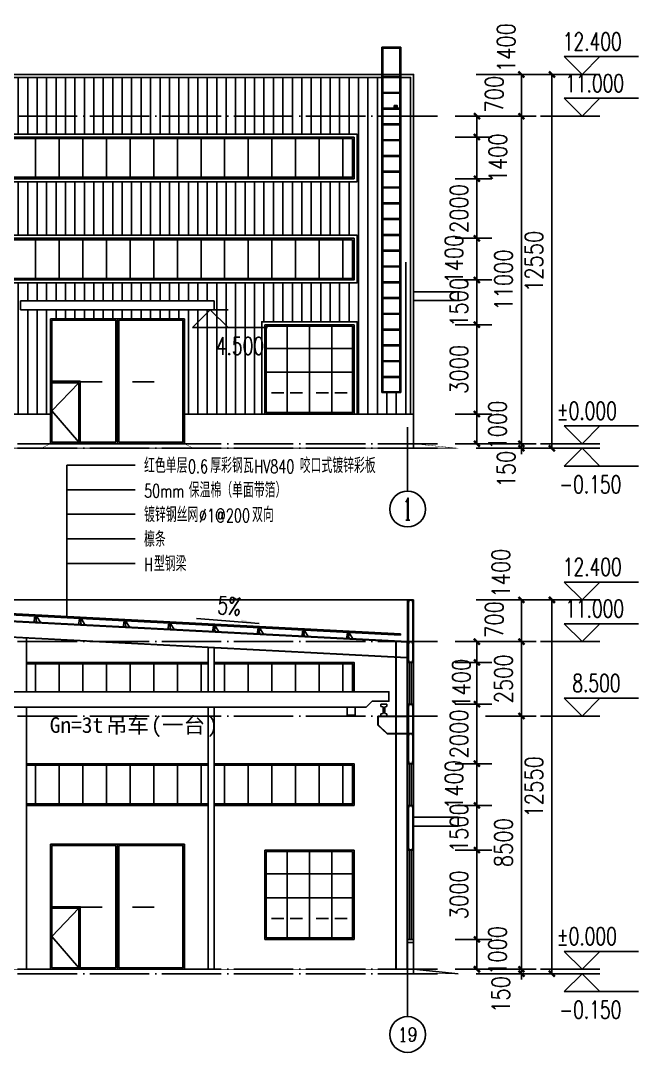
# Model space of a CAD drawing. Extents: x -21908402 to 2288787, y 79687 to 5079726.
# Drawn here: x 2211714 to 2232466, y 140070 to 174713 of the extents above; entities that cross this region are included whole.
import ezdxf
from ezdxf.enums import TextEntityAlignment as Align

# ---------------------------------------------------------------- set-up
doc = ezdxf.new("R2010")
doc.units = 0
doc.header["$LTSCALE"] = 1000
doc.linetypes.add('DOTE', pattern=[2.42, 2, -0.2, 0.02, -0.2])
doc.layers.get('0').update_dxf_attribs({"linetype": 'CONTINUOUS'})
doc.layers.get('DEFPOINTS').update_dxf_attribs({"linetype": 'CONTINUOUS'})
for name, color, linetype in [('AXIS', 3, 'CONTINUOUS'), ('AXIS_TEXT', 7, 'CONTINUOUS'), ('COLUMN', 9, 'CONTINUOUS'), ('DIM_ELEV', 3, 'CONTINUOUS'), ('DIM_LEAD', 3, 'CONTINUOUS'), ('DIM_SYMB', 3, 'CONTINUOUS'), ('DOTE', 1, 'DOTE'), ('E_LINE', 7, 'CONTINUOUS'), ('PUB_DIM', 3, 'CONTINUOUS'), ('PUB_TEXT', 7, 'CONTINUOUS'), ('WALL', 6, 'CONTINUOUS'), ('WINDOW', 94, 'CONTINUOUS'), ('填充', 8, 'CONTINUOUS')]:
    doc.layers.add(name, color=color, linetype=linetype)
doc.styles.add('_TCH_AXIS', font='COMPLEX', dxfattribs={"bigfont": 'GBCBIG'})
doc.styles.add('_TCH_DIM', font='SIMPLEX', dxfattribs={"bigfont": 'GBCBIG'})
doc.styles.add('_TCH_DYN', font='')
doc.styles.add('COMPLEX', font='COMPLEX')
doc.styles.add('DIM_FONT', font='simplex.shx', dxfattribs={"width": 0.8})
doc.styles.get('_TCH_DYN').set_extended_font_data('SimSun')
doc.dimstyles.new('DIMN200', dxfattribs={"dimscale": 2, "dimtxt": 300, "dimasz": 100, "dimexe": 250, "dimexo": 300, "dimgap": 150, "dimtad": 1, "dimdec": 0, "dimzin": 0, "dimtxsty": 'DIM_FONT', "dimblk": 'ARCHTICK', "dimcen": 0.09, "dimclrt": 7, "dimazin": 3, "dimtfac": 1, "dimtdec": 0, "dimtix": 1, "dimtmove": 0, "dimatfit": 3, "dimtolj": 1, "dimtzin": 0})

# ---------------------------------------------------------------- blocks, each defined once
blk = doc.blocks.new('HHGG')
at = {"layer": 'DIM_SYMB'}
for points in [[(2153849, 173678), (2153649, 173678), (2153649, 173704)], [(2154063, 173678), (2154263, 173678), (2154263, 173704)], [(2155349, 173678), (2155149, 173678), (2155149, 173704)], [(2155563, 173678), (2155763, 173678), (2155763, 173704)]]:
    blk.add_hatch(color=256, dxfattribs=at).paths.add_polyline_path(points)
for points in [[(2153434, 173678), (2153849, 173678)], [(2154478, 173678), (2154063, 173678)], [(2154934, 173678), (2155349, 173678)], [(2155978, 173678), (2155563, 173678)]]:
    blk.add_lwpolyline(points, dxfattribs=at)
at = {"layer": 'WINDOW'}
for p, q in [((2153206, 175969), (2156206, 175969)), ((2153206, 172969), (2153206, 175969)), ((2153956, 175969), (2153956, 172969)), ((2154706, 175969), (2154706, 172969)), ((2155456, 175969), (2155456, 172969)), ((2156206, 175969), (2156206, 172969)), ((2153206, 175169), (2156206, 175169)), ((2153206, 174369), (2156206, 174369)), ((2156206, 172969), (2153206, 172969))]:
    blk.add_line(p, q, dxfattribs=at)
blk.add_lwpolyline([(2153256, 175919), (2156156, 175919), (2156156, 173019), (2153256, 173019)], close=True, dxfattribs=at)
blk = doc.blocks.new('M4542')
at = {"layer": 'DIM_SYMB'}
for points in [[(2318366, 166331), (2318566, 166331), (2318566, 166357)], [(2320839, 166331), (2320639, 166331), (2320639, 166357)]]:
    blk.add_hatch(color=256, dxfattribs=at).paths.add_polyline_path(points)
blk.add_lwpolyline([(2318303, 166297), (2317403, 165349), (2318303, 164297)])
for points in [[(2319094, 166331), (2318366, 166331)], [(2320111, 166331), (2320839, 166331)]]:
    blk.add_lwpolyline(points, dxfattribs=at)
at = {"layer": 'WINDOW'}
for p, q in [((2321853, 168447), (2317353, 168447)), ((2317353, 168447), (2317353, 164247)), ((2319553, 168397), (2319553, 164297)), ((2319603, 168447), (2319603, 164247)), ((2319653, 168397), (2319653, 164297)), ((2321853, 164247), (2321853, 168447)), ((2317353, 164247), (2321853, 164247))]:
    blk.add_line(p, q, dxfattribs=at)
for points in [[(2319553, 168397), (2317403, 168397), (2317403, 164297), (2319553, 164297)], [(2319653, 164297), (2321803, 164297), (2321803, 168397), (2319653, 168397)]]:
    blk.add_lwpolyline(points, dxfattribs=at)
for points in [[(2317353, 164247), (2318353, 164247), (2318353, 166347), (2317353, 166347)], [(2317403, 164297), (2318303, 164297), (2318303, 166297), (2317403, 166297)]]:
    blk.add_lwpolyline(points, close=True, dxfattribs=at)
blk = doc.blocks.new('GT22')
for p, q in [((939605, 398207), (938975, 398207)), ((938975, 398207), (938975, 386607)), ((939575, 398177), (939005, 398177)), ((939005, 398177), (939005, 386607)), ((939575, 386607), (939575, 398177)), ((939605, 386607), (939605, 398207)), ((939005, 397217), (939575, 397217)), ((939005, 397187), (939575, 397187)), ((939005, 396687), (939575, 396687)), ((939005, 396657), (939575, 396657)), ((939005, 396157), (939575, 396157)), ((939005, 396127), (939575, 396127)), ((939005, 395627), (939575, 395627)), ((939005, 395597), (939575, 395597)), ((939005, 395097), (939575, 395097)), ((939005, 395067), (939575, 395067)), ((939005, 394567), (939575, 394567)), ((939005, 394537), (939575, 394537)), ((939005, 394037), (939575, 394037)), ((939005, 394007), (939575, 394007)), ((939005, 393507), (939575, 393507)), ((939005, 393477), (939575, 393477)), ((939005, 392977), (939575, 392977)), ((939005, 392947), (939575, 392947)), ((939005, 392447), (939575, 392447)), ((939005, 392417), (939575, 392417)), ((939005, 391917), (939575, 391917)), ((939005, 391887), (939575, 391887)), ((939005, 391387), (939575, 391387)), ((939005, 391357), (939575, 391357)), ((939005, 390857), (939575, 390857)), ((939005, 390827), (939575, 390827)), ((939005, 390327), (939575, 390327)), ((939005, 390297), (939575, 390297)), ((939005, 389797), (939575, 389797)), ((939005, 389767), (939575, 389767)), ((939005, 389267), (939575, 389267)), ((939005, 389237), (939575, 389237)), ((939005, 388737), (939575, 388737)), ((939005, 388707), (939575, 388707)), ((939005, 388207), (939575, 388207)), ((939005, 388177), (939575, 388177)), ((939005, 387677), (939575, 387677)), ((939005, 387647), (939575, 387647)), ((939005, 387147), (939575, 387147)), ((939005, 387117), (939575, 387117)), ((939005, 386637), (939575, 386637)), ((938975, 386607), (939605, 386607))]:
    blk.add_line(p, q)
blk = doc.blocks.new('JKL')
at = {"layer": 'DIM_LEAD'}
for p, q in [((1698022, -2193689), (1698032, -2193689)), ((1698022, -2193759), (1698022, -2193689)), ((1698162, -2193759), (1698022, -2193759)), ((1698032, -2193749), (1698032, -2193689)), ((1698152, -2193749), (1698032, -2193749)), ((1698152, -2193689), (1698162, -2193689)), ((1698152, -2193689), (1698152, -2193749)), ((1698162, -2193689), (1698162, -2193759))]:
    blk.add_line(p, q, dxfattribs=at)
blk = doc.blocks.new('14567')
at = {"color": 2}
for p, q in [((1686726, -2189448), (1686796, -2189448)), ((1686726, -2189588), (1686726, -2189448)), ((1686886, -2189588), (1686726, -2189588)), ((1686776, -2189588), (1686776, -2189448)), ((1686803, -2189588), (1686776, -2189552)), ((1686886, -2189568), (1686796, -2189448)), ((1686886, -2189568), (1686886, -2189588))]:
    blk.add_line(p, q, dxfattribs=at)
blk = doc.blocks.new('GHJK')
at = {"color": 3}
for p, q in [((899937, 99419), (900937, 99419)), ((899937, 99409), (900937, 99409)), ((899937, 98829), (900621, 98829)), ((899937, 98819), (900621, 98819))]:
    blk.add_line(p, q, dxfattribs=at)
for points in [[(900927, 99419), (900927, 99124), (900615, 98827)], [(900937, 99419), (900937, 99119), (900621, 98819)]]:
    blk.add_lwpolyline(points, dxfattribs=at)
blk = doc.blocks.new('_ARCHTICK')
at = {"color": 0, "linetype": 'BYBLOCK', "const_width": 0.4}
blk.add_lwpolyline([(-0.5, -0.5), (0.5, 0.5)], dxfattribs=at)
blk = doc.blocks.new('*D123')
at = {"layer": 'DEFPOINTS', "color": 0}
for p in [(2225714, 143862), (2227042, 143862), (2225714, 142862)]:
    blk.add_point(p, dxfattribs=at)
at = {"layer": 'PUB_DIM', "color": 0}
for p, q in [((2226314, 143862), (2227542, 143862)), ((2227042, 142862), (2227042, 143862)), ((2226314, 142862), (2227542, 142862))]:
    blk.add_line(p, q, dxfattribs=at)
at = {"layer": 'PUB_DIM', "color": 0, "xscale": 200, "yscale": 200, "zscale": 200}
for p, rotation in [((2227042, 143862), 90), ((2227042, 142862), 270)]:
    blk.add_blockref('_ARCHTICK', p, dxfattribs=dict(at, rotation=rotation))
at = {"layer": 'PUB_DIM', "color": 7, "insert": (2227732, 143491), "char_height": 600, "attachment_point": 5, "rotation": 90, "style": 'DIM_FONT'}
blk.add_mtext('\\A1;1000', dxfattribs=at)
blk = doc.blocks.new('*D124')
at = {"layer": 'DEFPOINTS', "color": 0}
for p in [(2225714, 146862), (2227042, 146862), (2225714, 143862)]:
    blk.add_point(p, dxfattribs=at)
at = {"layer": 'PUB_DIM', "color": 0}
for p, q in [((2226314, 146862), (2227542, 146862)), ((2227042, 143862), (2227042, 146862)), ((2226314, 143862), (2227542, 143862))]:
    blk.add_line(p, q, dxfattribs=at)
at = {"layer": 'PUB_DIM', "color": 0, "xscale": 200, "yscale": 200, "zscale": 200}
for p, rotation in [((2227042, 146862), 90), ((2227042, 143862), 270)]:
    blk.add_blockref('_ARCHTICK', p, dxfattribs=dict(at, rotation=rotation))
at = {"layer": 'PUB_DIM', "color": 7, "insert": (2226442, 145362), "char_height": 600, "attachment_point": 5, "rotation": 90, "style": 'DIM_FONT'}
blk.add_mtext('\\A1;3000', dxfattribs=at)
blk = doc.blocks.new('*D125')
at = {"layer": 'DEFPOINTS', "color": 0}
for p in [(2225714, 148362), (2227042, 148362), (2225714, 146862)]:
    blk.add_point(p, dxfattribs=at)
at = {"layer": 'PUB_DIM', "color": 0}
for p, q in [((2226314, 148362), (2227542, 148362)), ((2227042, 148362), (2227042, 148562)), ((2227042, 146862), (2227042, 148362)), ((2226314, 146862), (2227542, 146862)), ((2227042, 146862), (2227042, 146662))]:
    blk.add_line(p, q, dxfattribs=at)
at = {"layer": 'PUB_DIM', "color": 0, "xscale": 200, "yscale": 200, "zscale": 200}
for p, rotation in [((2227042, 148362), 270), ((2227042, 146862), 90)]:
    blk.add_blockref('_ARCHTICK', p, dxfattribs=dict(at, rotation=rotation))
at = {"layer": 'PUB_DIM', "color": 7, "insert": (2226442, 147612), "char_height": 600, "attachment_point": 5, "rotation": 90, "style": 'DIM_FONT'}
blk.add_mtext('\\A1;1500', dxfattribs=at)
blk = doc.blocks.new('*D126')
at = {"layer": 'DEFPOINTS', "color": 0}
for p in [(2225714, 149762), (2227042, 149762), (2225714, 148362)]:
    blk.add_point(p, dxfattribs=at)
at = {"layer": 'PUB_DIM', "color": 0}
for p, q in [((2226314, 149762), (2227542, 149762)), ((2227042, 148362), (2227042, 149762)), ((2226314, 148362), (2227542, 148362))]:
    blk.add_line(p, q, dxfattribs=at)
at = {"layer": 'PUB_DIM', "color": 0, "xscale": 200, "yscale": 200, "zscale": 200}
for p, rotation in [((2227042, 149762), 90), ((2227042, 148362), 270)]:
    blk.add_blockref('_ARCHTICK', p, dxfattribs=dict(at, rotation=rotation))
at = {"layer": 'PUB_DIM', "color": 7, "insert": (2226274, 149062), "char_height": 600, "attachment_point": 5, "rotation": 90, "style": 'DIM_FONT'}
blk.add_mtext('\\A1;1400', dxfattribs=at)
blk = doc.blocks.new('*D127')
at = {"layer": 'DEFPOINTS', "color": 0}
for p in [(2225714, 151762), (2227042, 151762), (2225714, 149762)]:
    blk.add_point(p, dxfattribs=at)
at = {"layer": 'PUB_DIM', "color": 0}
for p, q in [((2226314, 151762), (2227542, 151762)), ((2227042, 151762), (2227042, 151962)), ((2227042, 149762), (2227042, 151762)), ((2226314, 149762), (2227542, 149762)), ((2227042, 149762), (2227042, 149562))]:
    blk.add_line(p, q, dxfattribs=at)
at = {"layer": 'PUB_DIM', "color": 0, "xscale": 200, "yscale": 200, "zscale": 200}
for p, rotation in [((2227042, 151762), 270), ((2227042, 149762), 90)]:
    blk.add_blockref('_ARCHTICK', p, dxfattribs=dict(at, rotation=rotation))
at = {"layer": 'PUB_DIM', "color": 7, "insert": (2226442, 150762), "char_height": 600, "attachment_point": 5, "rotation": 90, "style": 'DIM_FONT'}
blk.add_mtext('\\A1;2000', dxfattribs=at)
blk = doc.blocks.new('*D128')
at = {"layer": 'DEFPOINTS', "color": 0}
for p in [(2225714, 153162), (2227042, 153162), (2225714, 151762)]:
    blk.add_point(p, dxfattribs=at)
at = {"layer": 'PUB_DIM', "color": 0}
for p, q in [((2226314, 153162), (2227542, 153162)), ((2227042, 151762), (2227042, 153162)), ((2226314, 151762), (2227542, 151762))]:
    blk.add_line(p, q, dxfattribs=at)
at = {"layer": 'PUB_DIM', "color": 0, "xscale": 200, "yscale": 200, "zscale": 200}
for p, rotation in [((2227042, 153162), 90), ((2227042, 151762), 270)]:
    blk.add_blockref('_ARCHTICK', p, dxfattribs=dict(at, rotation=rotation))
at = {"layer": 'PUB_DIM', "color": 7, "insert": (2226518, 152462), "char_height": 600, "attachment_point": 5, "rotation": 90, "style": 'DIM_FONT'}
blk.add_mtext('\\A1;1400', dxfattribs=at)
blk = doc.blocks.new('*D129')
at = {"layer": 'DEFPOINTS', "color": 0}
for p in [(2225714, 153862), (2227042, 153862), (2225714, 153162)]:
    blk.add_point(p, dxfattribs=at)
at = {"layer": 'PUB_DIM', "color": 0}
for p, q in [((2226314, 153862), (2227542, 153862)), ((2227042, 153162), (2227042, 153862)), ((2226314, 153162), (2227542, 153162))]:
    blk.add_line(p, q, dxfattribs=at)
at = {"layer": 'PUB_DIM', "color": 0, "xscale": 200, "yscale": 200, "zscale": 200}
for p, rotation in [((2227042, 153862), 90), ((2227042, 153162), 270)]:
    blk.add_blockref('_ARCHTICK', p, dxfattribs=dict(at, rotation=rotation))
at = {"layer": 'PUB_DIM', "color": 7, "insert": (2227625, 154602), "char_height": 600, "attachment_point": 5, "rotation": 90, "style": 'DIM_FONT'}
blk.add_mtext('\\A1;700', dxfattribs=at)
blk = doc.blocks.new('*D130')
at = {"layer": 'DEFPOINTS', "color": 0}
for p in [(2226414, 155262), (2229562, 155262), (2226414, 142712)]:
    blk.add_point(p, dxfattribs=at)
at = {"layer": 'PUB_DIM', "color": 0}
for p, q in [((2227014, 155262), (2230062, 155262)), ((2229562, 142712), (2229562, 155262)), ((2227014, 142712), (2230062, 142712))]:
    blk.add_line(p, q, dxfattribs=at)
at = {"layer": 'PUB_DIM', "color": 0, "xscale": 200, "yscale": 200, "zscale": 200}
for p, rotation in [((2229562, 155262), 90), ((2229562, 142712), 270)]:
    blk.add_blockref('_ARCHTICK', p, dxfattribs=dict(at, rotation=rotation))
at = {"layer": 'PUB_DIM', "color": 7, "insert": (2228962, 148987), "char_height": 600, "attachment_point": 5, "rotation": 90, "style": 'DIM_FONT'}
blk.add_mtext('\\A1;12550', dxfattribs=at)
blk = doc.blocks.new('*D131')
at = {"layer": 'DEFPOINTS', "color": 0}
for p in [(2226732, 142862), (2228538, 142862), (2226732, 142712)]:
    blk.add_point(p, dxfattribs=at)
at = {"layer": 'PUB_DIM', "color": 0}
for p, q in [((2227332, 142862), (2229038, 142862)), ((2228538, 142862), (2228538, 143062)), ((2228538, 142712), (2228538, 142862)), ((2227332, 142712), (2229038, 142712)), ((2228538, 142712), (2228538, 142512))]:
    blk.add_line(p, q, dxfattribs=at)
at = {"layer": 'PUB_DIM', "color": 0, "xscale": 200, "yscale": 200, "zscale": 200}
for p, rotation in [((2228538, 142862), 270), ((2228538, 142712), 90)]:
    blk.add_blockref('_ARCHTICK', p, dxfattribs=dict(at, rotation=rotation))
at = {"layer": 'PUB_DIM', "color": 7, "insert": (2227848, 142012), "char_height": 600, "attachment_point": 5, "rotation": 90, "style": 'DIM_FONT'}
blk.add_mtext('\\A1;150', dxfattribs=at)
blk = doc.blocks.new('*D132')
at = {"layer": 'DEFPOINTS', "color": 0}
for p in [(2226732, 151362), (2228538, 151362), (2226732, 142862)]:
    blk.add_point(p, dxfattribs=at)
at = {"layer": 'PUB_DIM', "color": 0}
for p, q in [((2227332, 151362), (2229038, 151362)), ((2228538, 142862), (2228538, 151362)), ((2227332, 142862), (2229038, 142862))]:
    blk.add_line(p, q, dxfattribs=at)
at = {"layer": 'PUB_DIM', "color": 0, "xscale": 200, "yscale": 200, "zscale": 200}
for p, rotation in [((2228538, 151362), 90), ((2228538, 142862), 270)]:
    blk.add_blockref('_ARCHTICK', p, dxfattribs=dict(at, rotation=rotation))
at = {"layer": 'PUB_DIM', "color": 7, "insert": (2227938, 147112), "char_height": 600, "attachment_point": 5, "rotation": 90, "style": 'DIM_FONT'}
blk.add_mtext('\\A1;8500', dxfattribs=at)
blk = doc.blocks.new('*D133')
at = {"layer": 'DEFPOINTS', "color": 0}
for p in [(2226732, 153862), (2228538, 153862), (2226732, 151362)]:
    blk.add_point(p, dxfattribs=at)
at = {"layer": 'PUB_DIM', "color": 0}
for p, q in [((2227332, 153862), (2229038, 153862)), ((2228538, 151362), (2228538, 153862)), ((2227332, 151362), (2229038, 151362))]:
    blk.add_line(p, q, dxfattribs=at)
at = {"layer": 'PUB_DIM', "color": 0, "xscale": 200, "yscale": 200, "zscale": 200}
for p, rotation in [((2228538, 153862), 90), ((2228538, 151362), 270)]:
    blk.add_blockref('_ARCHTICK', p, dxfattribs=dict(at, rotation=rotation))
at = {"layer": 'PUB_DIM', "color": 7, "insert": (2227938, 152612), "char_height": 600, "attachment_point": 5, "rotation": 90, "style": 'DIM_FONT'}
blk.add_mtext('\\A1;2500', dxfattribs=at)
blk = doc.blocks.new('*D134')
at = {"layer": 'DEFPOINTS', "color": 0}
for p in [(2226732, 155262), (2228538, 155262), (2226732, 153862)]:
    blk.add_point(p, dxfattribs=at)
at = {"layer": 'PUB_DIM', "color": 0}
for p, q in [((2227332, 155262), (2229038, 155262)), ((2228538, 153862), (2228538, 155262)), ((2227332, 153862), (2229038, 153862))]:
    blk.add_line(p, q, dxfattribs=at)
at = {"layer": 'PUB_DIM', "color": 0, "xscale": 200, "yscale": 200, "zscale": 200}
for p, rotation in [((2228538, 155262), 90), ((2228538, 153862), 270)]:
    blk.add_blockref('_ARCHTICK', p, dxfattribs=dict(at, rotation=rotation))
at = {"layer": 'PUB_DIM', "color": 7, "insert": (2227848, 156162), "char_height": 600, "attachment_point": 5, "rotation": 90, "style": 'DIM_FONT'}
blk.add_mtext('\\A1;1400', dxfattribs=at)
blk = doc.blocks.new('*D146')
at = {"layer": 'DEFPOINTS', "color": 0}
for p in [(2225714, 161504), (2227042, 161504), (2225714, 160504)]:
    blk.add_point(p, dxfattribs=at)
at = {"layer": 'PUB_DIM', "color": 0}
for p, q in [((2226314, 161504), (2227542, 161504)), ((2227042, 160504), (2227042, 161504)), ((2226314, 160504), (2227542, 160504))]:
    blk.add_line(p, q, dxfattribs=at)
at = {"layer": 'PUB_DIM', "color": 0, "xscale": 200, "yscale": 200, "zscale": 200}
for p, rotation in [((2227042, 161504), 90), ((2227042, 160504), 270)]:
    blk.add_blockref('_ARCHTICK', p, dxfattribs=dict(at, rotation=rotation))
at = {"layer": 'PUB_DIM', "color": 7, "insert": (2227732, 161134), "char_height": 600, "attachment_point": 5, "rotation": 90, "style": 'DIM_FONT'}
blk.add_mtext('\\A1;1000', dxfattribs=at)
blk = doc.blocks.new('*D147')
at = {"layer": 'DEFPOINTS', "color": 0}
for p in [(2225714, 164504), (2227042, 164504), (2225714, 161504)]:
    blk.add_point(p, dxfattribs=at)
at = {"layer": 'PUB_DIM', "color": 0}
for p, q in [((2226314, 164504), (2227542, 164504)), ((2227042, 161504), (2227042, 164504)), ((2226314, 161504), (2227542, 161504))]:
    blk.add_line(p, q, dxfattribs=at)
at = {"layer": 'PUB_DIM', "color": 0, "xscale": 200, "yscale": 200, "zscale": 200}
for p, rotation in [((2227042, 164504), 90), ((2227042, 161504), 270)]:
    blk.add_blockref('_ARCHTICK', p, dxfattribs=dict(at, rotation=rotation))
at = {"layer": 'PUB_DIM', "color": 7, "insert": (2226442, 163004), "char_height": 600, "attachment_point": 5, "rotation": 90, "style": 'DIM_FONT'}
blk.add_mtext('\\A1;3000', dxfattribs=at)
blk = doc.blocks.new('*D148')
at = {"layer": 'DEFPOINTS', "color": 0}
for p in [(2225714, 166004), (2227042, 166004), (2225714, 164504)]:
    blk.add_point(p, dxfattribs=at)
at = {"layer": 'PUB_DIM', "color": 0}
for p, q in [((2226314, 166004), (2227542, 166004)), ((2227042, 166004), (2227042, 166204)), ((2227042, 164504), (2227042, 166004)), ((2226314, 164504), (2227542, 164504)), ((2227042, 164504), (2227042, 164304))]:
    blk.add_line(p, q, dxfattribs=at)
at = {"layer": 'PUB_DIM', "color": 0, "xscale": 200, "yscale": 200, "zscale": 200}
for p, rotation in [((2227042, 166004), 270), ((2227042, 164504), 90)]:
    blk.add_blockref('_ARCHTICK', p, dxfattribs=dict(at, rotation=rotation))
at = {"layer": 'PUB_DIM', "color": 7, "insert": (2226442, 165254), "char_height": 600, "attachment_point": 5, "rotation": 90, "style": 'DIM_FONT'}
blk.add_mtext('\\A1;1500', dxfattribs=at)
blk = doc.blocks.new('*D149')
at = {"layer": 'DEFPOINTS', "color": 0}
for p in [(2225714, 167404), (2227042, 167404), (2225714, 166004)]:
    blk.add_point(p, dxfattribs=at)
at = {"layer": 'PUB_DIM', "color": 0}
for p, q in [((2226314, 167404), (2227542, 167404)), ((2227042, 166004), (2227042, 167404)), ((2226314, 166004), (2227542, 166004))]:
    blk.add_line(p, q, dxfattribs=at)
at = {"layer": 'PUB_DIM', "color": 0, "xscale": 200, "yscale": 200, "zscale": 200}
for p, rotation in [((2227042, 167404), 90), ((2227042, 166004), 270)]:
    blk.add_blockref('_ARCHTICK', p, dxfattribs=dict(at, rotation=rotation))
at = {"layer": 'PUB_DIM', "color": 7, "insert": (2226274, 166704), "char_height": 600, "attachment_point": 5, "rotation": 90, "style": 'DIM_FONT'}
blk.add_mtext('\\A1;1400', dxfattribs=at)
blk = doc.blocks.new('*D150')
at = {"layer": 'DEFPOINTS', "color": 0}
for p in [(2225714, 169404), (2227042, 169404), (2225714, 167404)]:
    blk.add_point(p, dxfattribs=at)
at = {"layer": 'PUB_DIM', "color": 0}
for p, q in [((2226314, 169404), (2227542, 169404)), ((2227042, 169404), (2227042, 169604)), ((2227042, 167404), (2227042, 169404)), ((2226314, 167404), (2227542, 167404)), ((2227042, 167404), (2227042, 167204))]:
    blk.add_line(p, q, dxfattribs=at)
at = {"layer": 'PUB_DIM', "color": 0, "xscale": 200, "yscale": 200, "zscale": 200}
for p, rotation in [((2227042, 169404), 270), ((2227042, 167404), 90)]:
    blk.add_blockref('_ARCHTICK', p, dxfattribs=dict(at, rotation=rotation))
at = {"layer": 'PUB_DIM', "color": 7, "insert": (2226442, 168404), "char_height": 600, "attachment_point": 5, "rotation": 90, "style": 'DIM_FONT'}
blk.add_mtext('\\A1;2000', dxfattribs=at)
blk = doc.blocks.new('*D151')
at = {"layer": 'DEFPOINTS', "color": 0}
for p in [(2225714, 170804), (2227042, 170804), (2225714, 169404)]:
    blk.add_point(p, dxfattribs=at)
at = {"layer": 'PUB_DIM', "color": 0}
for p, q in [((2226314, 170804), (2227542, 170804)), ((2227042, 169404), (2227042, 170804)), ((2226314, 169404), (2227542, 169404))]:
    blk.add_line(p, q, dxfattribs=at)
at = {"layer": 'PUB_DIM', "color": 0, "xscale": 200, "yscale": 200, "zscale": 200}
for p, rotation in [((2227042, 170804), 90), ((2227042, 169404), 270)]:
    blk.add_blockref('_ARCHTICK', p, dxfattribs=dict(at, rotation=rotation))
at = {"layer": 'PUB_DIM', "color": 7, "insert": (2227748, 170104), "char_height": 600, "attachment_point": 5, "rotation": 90, "style": 'DIM_FONT'}
blk.add_mtext('\\A1;1400', dxfattribs=at)
blk = doc.blocks.new('*D152')
at = {"layer": 'DEFPOINTS', "color": 0}
for p in [(2225714, 171504), (2227042, 171504), (2225714, 170804)]:
    blk.add_point(p, dxfattribs=at)
at = {"layer": 'PUB_DIM', "color": 0}
for p, q in [((2226314, 171504), (2227542, 171504)), ((2227042, 170804), (2227042, 171504)), ((2226314, 170804), (2227542, 170804))]:
    blk.add_line(p, q, dxfattribs=at)
at = {"layer": 'PUB_DIM', "color": 0, "xscale": 200, "yscale": 200, "zscale": 200}
for p, rotation in [((2227042, 171504), 90), ((2227042, 170804), 270)]:
    blk.add_blockref('_ARCHTICK', p, dxfattribs=dict(at, rotation=rotation))
at = {"layer": 'PUB_DIM', "color": 7, "insert": (2227625, 172244), "char_height": 600, "attachment_point": 5, "rotation": 90, "style": 'DIM_FONT'}
blk.add_mtext('\\A1;700', dxfattribs=at)
blk = doc.blocks.new('*D153')
at = {"layer": 'DEFPOINTS', "color": 0}
for p in [(2226414, 172904), (2229562, 172904), (2226414, 160354)]:
    blk.add_point(p, dxfattribs=at)
at = {"layer": 'PUB_DIM', "color": 0}
for p, q in [((2227014, 172904), (2230062, 172904)), ((2229562, 160354), (2229562, 172904)), ((2227014, 160354), (2230062, 160354))]:
    blk.add_line(p, q, dxfattribs=at)
at = {"layer": 'PUB_DIM', "color": 0, "xscale": 200, "yscale": 200, "zscale": 200}
for p, rotation in [((2229562, 172904), 90), ((2229562, 160354), 270)]:
    blk.add_blockref('_ARCHTICK', p, dxfattribs=dict(at, rotation=rotation))
at = {"layer": 'PUB_DIM', "color": 7, "insert": (2228962, 166629), "char_height": 600, "attachment_point": 5, "rotation": 90, "style": 'DIM_FONT'}
blk.add_mtext('\\A1;12550', dxfattribs=at)
blk = doc.blocks.new('*D154')
at = {"layer": 'DEFPOINTS', "color": 0}
for p in [(2226732, 160504), (2228538, 160504), (2226732, 160354)]:
    blk.add_point(p, dxfattribs=at)
at = {"layer": 'PUB_DIM', "color": 0}
for p, q in [((2227332, 160504), (2229038, 160504)), ((2228538, 160504), (2228538, 160704)), ((2228538, 160354), (2228538, 160504)), ((2227332, 160354), (2229038, 160354)), ((2228538, 160354), (2228538, 160154))]:
    blk.add_line(p, q, dxfattribs=at)
at = {"layer": 'PUB_DIM', "color": 0, "xscale": 200, "yscale": 200, "zscale": 200}
for p, rotation in [((2228538, 160504), 270), ((2228538, 160354), 90)]:
    blk.add_blockref('_ARCHTICK', p, dxfattribs=dict(at, rotation=rotation))
at = {"layer": 'PUB_DIM', "color": 7, "insert": (2228025, 159654), "char_height": 600, "attachment_point": 5, "rotation": 90, "style": 'DIM_FONT'}
blk.add_mtext('\\A1;150', dxfattribs=at)
blk = doc.blocks.new('*D155')
at = {"layer": 'DEFPOINTS', "color": 0}
for p in [(2226732, 171504), (2228538, 171504), (2226732, 160504)]:
    blk.add_point(p, dxfattribs=at)
at = {"layer": 'PUB_DIM', "color": 0}
for p, q in [((2227332, 171504), (2229038, 171504)), ((2228538, 160504), (2228538, 171504)), ((2227332, 160504), (2229038, 160504))]:
    blk.add_line(p, q, dxfattribs=at)
at = {"layer": 'PUB_DIM', "color": 0, "xscale": 200, "yscale": 200, "zscale": 200}
for p, rotation in [((2228538, 171504), 90), ((2228538, 160504), 270)]:
    blk.add_blockref('_ARCHTICK', p, dxfattribs=dict(at, rotation=rotation))
at = {"layer": 'PUB_DIM', "color": 7, "insert": (2227938, 166004), "char_height": 600, "attachment_point": 5, "rotation": 90, "style": 'DIM_FONT'}
blk.add_mtext('\\A1;11000', dxfattribs=at)
blk = doc.blocks.new('*D156')
at = {"layer": 'DEFPOINTS', "color": 0}
for p in [(2226732, 172904), (2228538, 172904), (2226732, 171504)]:
    blk.add_point(p, dxfattribs=at)
at = {"layer": 'PUB_DIM', "color": 0}
for p, q in [((2227332, 172904), (2229038, 172904)), ((2228538, 171504), (2228538, 172904)), ((2227332, 171504), (2229038, 171504))]:
    blk.add_line(p, q, dxfattribs=at)
at = {"layer": 'PUB_DIM', "color": 0, "xscale": 200, "yscale": 200, "zscale": 200}
for p, rotation in [((2228538, 172904), 90), ((2228538, 171504), 270)]:
    blk.add_blockref('_ARCHTICK', p, dxfattribs=dict(at, rotation=rotation))
at = {"layer": 'PUB_DIM', "color": 7, "insert": (2228025, 173804), "char_height": 600, "attachment_point": 5, "rotation": 90, "style": 'DIM_FONT'}
blk.add_mtext('\\A1;1400', dxfattribs=at)
blk = doc.blocks.new('_AXISO')
blk.add_circle((0, 0), 0.5)
at = {"layer": 'AXIS_TEXT', "style": 'COMPLEX', "width": 1.041667}
blk.add_attdef('A', text='', height=0.56, dxfattribs=at).set_placement((-0.25, -0.28), (0.25, -0.28), align=Align.FIT)

msp = doc.modelspace()

# ---------------------------------------------------------------- hatches: boundary and pattern name
at = {"layer": 'DIM_SYMB'}
msp.add_hatch(color=256, dxfattribs=at).paths.add_polyline_path([(2219722.2, 154475.6), (2219123.9, 154520.7), (2219129.9, 154600.5)])
at = {"layer": 'WINDOW'}
h = msp.add_hatch(dxfattribs=at)
h.set_pattern_fill('ANSI31', color=256, scale=500, angle=45, style=0)
h.set_pattern_definition([(90, (4345024.3, 18666.4), (793.75, 2e-13), [])])
h.paths.add_polyline_path([(2222864.3, 170754.1), (2112564.3, 170754.1), (2112564.3, 169454.1), (2222864.3, 169454.1)])
h = msp.add_hatch(dxfattribs=at)
h.set_pattern_fill('ANSI31', color=256, scale=500, angle=45, style=0)
h.set_pattern_definition([(90, (4345024.3, 15266.4), (793.75, 2e-13), [])])
h.paths.add_polyline_path([(2222864.3, 167354.1), (2112564.3, 167354.1), (2112564.3, 166054.1), (2222864.3, 166054.1)])
at = {"layer": '填充'}
h = msp.add_hatch(dxfattribs=at)
h.set_pattern_fill('ANSI31', color=256, scale=200, angle=45, style=0)
h.set_pattern_definition([(90, (-9595.74, 0), (-317.5, 3e-14), [])])
h.paths.add_polyline_path([(2223014.3, 170904.1), (2223014.3, 170254.4), (2223851.6, 170254.4), (2223851.6, 172804.1), (2184600.3, 172804.1), (2184600.3, 172015.8, -1), (2184600.3, 171955.8, -1), (2184600.3, 172015.8), (2184600.3, 172804.1), (2111577, 172804.1), (2111577, 170254.4), (2112414.3, 170254.4), (2112414.3, 170904.1)])
h.paths.add_polyline_path([(2223014.3, 167504.1), (2223014.3, 166607.4), (2223851.6, 166607.4), (2223851.6, 170254.4), (2223014.3, 170254.4), (2223014.3, 169304.1), (2112414.3, 169304.1), (2112414.3, 170254.4), (2111577, 170254.4), (2111577, 166607.4), (2112414.3, 166607.4), (2112414.3, 167504.1)])
h.paths.add_polyline_path([(2181864.3, 164604.1), (2185064.3, 164604.1), (2185064.3, 161504.1), (2188164.3, 161504.1), (2188164.3, 164604.1), (2191364.3, 164604.1), (2191364.3, 161504.1), (2193814.5, 161504.1), (2193814.5, 164704.1), (2198314.5, 164704.1), (2198314.5, 161504.1), (2200764.3, 161504.1), (2200764.3, 164604.1), (2203964.3, 164604.1), (2203964.3, 161504.1), (2207064.3, 161504.1), (2207064.3, 164604.1), (2210264.3, 164604.1), (2210264.3, 161504.1), (2212714.5, 161504.1), (2212714.5, 164704.1), (2217214.5, 164704.1), (2217214.5, 161504.1), (2219814.3, 161504.1), (2219814.3, 164604.1), (2223014.3, 164604.1), (2223014.3, 161504.1), (2224814.3, 161504.1), (2224814.3, 166607.4), (2224481.6, 166607.4), (2224481.6, 162224.1), (2223851.6, 162224.1), (2223851.6, 166607.4), (2223014.3, 166607.4), (2223014.3, 165904.1), (2112414.3, 165904.1), (2112414.3, 166607.4), (2111577, 166607.4), (2111577, 162224.1), (2110947, 162224.1), (2110947, 166607.4), (2110614.3, 166607.4), (2110614.3, 161504.1), (2112414.3, 161504.1), (2112414.3, 164604.1), (2115614.3, 164604.1), (2115614.3, 161504.1), (2118214.5, 161504.1), (2118214.5, 164704.1), (2122714.5, 164704.1), (2122714.5, 161504.1), (2125164.3, 161504.1), (2125164.3, 164604.1), (2128364.3, 164604.1), (2128364.3, 161504.1), (2131464.3, 161504.1), (2131464.3, 164604.1), (2134664.3, 164604.1), (2134664.3, 161504.1), (2137114.5, 161504.1), (2137114.5, 164704.1), (2141614.5, 164704.1), (2141614.5, 161504.1), (2144064.3, 161504.1), (2144064.3, 164604.1), (2147264.3, 164604.1), (2147264.3, 161504.1), (2150364.3, 161504.1), (2150364.3, 164604.1), (2153564.3, 164604.1), (2153564.3, 161504.1), (2156014.5, 161504.1), (2156014.5, 164704.1), (2160514.5, 164704.1), (2160514.5, 161504.1), (2162964.3, 161504.1), (2162964.3, 164604.1), (2166164.3, 164604.1), (2166164.3, 161504.1), (2169264.3, 161504.1), (2169264.3, 164604.1), (2172464.3, 164604.1), (2172464.3, 161504.1), (2174914.5, 161504.1), (2174914.5, 164704.1), (2179414.5, 164704.1), (2179414.5, 161504.1), (2181864.3, 161504.1)])
h.paths.add_polyline_path([(2180414.5, 165004.1), (2173914.5, 165004.1), (2173914.5, 165304.1), (2180414.5, 165304.1)], flags=16)
h.paths.add_polyline_path([(2192814.5, 165004.1), (2192814.5, 165304.1), (2199314.5, 165304.1), (2199314.5, 165004.1)], flags=16)
h.paths.add_polyline_path([(2161514.5, 165004.1), (2155014.5, 165004.1), (2155014.5, 165304.1), (2161514.5, 165304.1)], flags=16)
h.paths.add_polyline_path([(2211714.5, 165004.1), (2211714.5, 165304.1), (2218214.5, 165304.1), (2218214.5, 165004.1)], flags=16)
h.paths.add_polyline_path([(2142614.5, 165004.1), (2136114.5, 165004.1), (2136114.5, 165304.1), (2142614.5, 165304.1)], flags=16)
h.paths.add_polyline_path([(2123714.5, 165004.1), (2117214.5, 165004.1), (2117214.5, 165304.1), (2123714.5, 165304.1)], flags=16)

# ---------------------------------------------------------------- linework, layer by layer
for p, q in [((2224914.3, 172904.1), (2110514.3, 172904.1)), ((2224914.3, 160354.1), (2224914.3, 172904.1)), ((2212714.5, 161504.1), (2198314.5, 161504.1)), ((2224914.3, 161504.1), (2217214.5, 161504.1)), ((2224914.3, 155261.8), (2206816, 155261.8)), ((2206854.5, 155261.8), (2224914.3, 155261.8)), ((2224474.9, 154074.5), (2224477.5, 154124.5))]:
    msp.add_line(p, q)
at = {"const_width": 30}
msp.add_lwpolyline([(2224914.3, 172904.1), (2110514.3, 172904.1), (2110514.3, 160354.1), (2224914.3, 160354.1)], close=True, dxfattribs=at)
for points in [[(2224914.3, 161504.1), (2224914.3, 172904.1), (2110514.3, 172904.1), (2110514.3, 161504.1)], [(2224814.3, 161504.1), (2224814.3, 172804.1), (2110614.3, 172804.1), (2110614.3, 161504.1)], [(2226414.3, 142711.8), (2224914.3, 142861.8)]]:
    msp.add_lwpolyline(points)
for points in [[(2224267.6, 171859.4), (2224367.6, 171859.4), (2224367.6, 171809.4), (2224267.6, 171809.4)], [(2226414.3, 165610.2), (2224914.3, 165610.2), (2224914.3, 165310.2), (2226414.3, 165310.2)], [(2218214.5, 165304.1), (2211714.5, 165304.1), (2211714.5, 165004.1), (2218214.5, 165004.1)], [(2226414.3, 147967.8), (2224914.3, 147967.8), (2224914.3, 147667.8), (2226414.3, 147667.8)]]:
    msp.add_lwpolyline(points, close=True)
at = {"color": 5}
for points in [[(2223014.3, 170904.1), (2112414.3, 170904.1), (2112414.3, 169304.1), (2223014.3, 169304.1)], [(2223014.3, 167504.1), (2112414.3, 167504.1), (2112414.3, 165904.1), (2223014.3, 165904.1)]]:
    msp.add_lwpolyline(points, close=True, dxfattribs=at)
msp.add_lwpolyline([(2223014.3, 161504.1), (2223014.3, 164604.1), (2219814.3, 164604.1), (2219814.3, 161504.1)], dxfattribs=at)
for points, const_width in [([(2217514.5, 160354.1), (2217214.5, 160504.1), (2212714.5, 160504.1), (2212414.5, 160354.1)], 15), ([(2226414.3, 160354.1), (2224914.3, 160504.1)], 15), ([(2226349.7, 160354.1), (2109014.3, 160354.1)], 30), ([(2186287.3, 142861.8), (2224914.3, 142861.8), (2224914.3, 142711.8), (2226414.3, 142711.8)], 20)]:
    msp.add_lwpolyline(points, dxfattribs=dict(const_width=const_width))
at = {"color": 1, "const_width": 4}
msp.add_lwpolyline([(2224313.3, 154080.6), (2224395.1, 154060.2), (2224395.1, 153887.7), (2224698.3, 153861.8), (2224698.3, 154269.2), (2224714.3, 154283.2)], dxfattribs=at)
at = {"color": 2}
for points in [[(2224086.7, 151857.2), (2223525.7, 151857.2), (2223321, 151660), (2207069.9, 151660), (2206865.2, 151857.2), (2205951.9, 151857.2), (2205951.9, 152178.3), (2224086.7, 152178.3), (2224086.7, 151857.2), (2223525.7, 151857.2)], [(2222953.4, 151660), (2222684.8, 151660), (2222684.8, 151397.2), (2222953.4, 151397.2)]]:
    msp.add_lwpolyline(points, close=True, dxfattribs=at)
at = {"layer": 'AXIS'}
for p, q in [((2224714.3, 161064.4), (2224714.3, 158912.6)), ((2224714.3, 143422.1), (2224714.3, 141270.2))]:
    msp.add_line(p, q, dxfattribs=at)
at = {"layer": 'COLUMN'}
for p, q in [((2224020.1, 151761.8), (2223820.1, 151761.8)), ((2223820.1, 151761.8), (2223820.1, 151687.4)), ((2224020.1, 151686.8), (2224020.1, 151761.8)), ((2223820.1, 151687.4), (2223895.1, 151674.6)), ((2223895.1, 151449), (2223820.1, 151436.2)), ((2223820.1, 151436.2), (2223820.1, 151361.8)), ((2223895.1, 151674.6), (2223895.1, 151449)), ((2223945.1, 151674), (2224020.1, 151686.8)), ((2223945.1, 151449.6), (2223945.1, 151674)), ((2224020.1, 151436.8), (2223945.1, 151449.6)), ((2224020.1, 151361.8), (2224020.1, 151436.8)), ((2223820.1, 151361.8), (2224020.1, 151361.8)), ((2224714.3, 143861.8), (2224714.3, 143761.8)), ((2224914.3, 143861.8), (2224714.3, 143861.8)), ((2224914.3, 143761.8), (2224914.3, 143861.8)), ((2224714.3, 143761.8), (2224914.3, 143761.8))]:
    msp.add_line(p, q, dxfattribs=at)
at = {"layer": 'DIM_ELEV'}
for p, q in [((2230577, 172904.1), (2229977, 173504.1)), ((2229977, 173504.1), (2232466.5, 173504.1)), ((2230577, 172904.1), (2231177, 173504.1)), ((2229177, 172904.1), (2231177, 172904.1)), ((2230577, 171504.1), (2229977, 172104.1)), ((2229977, 172104.1), (2232466.5, 172104.1)), ((2230577, 171504.1), (2231177, 172104.1)), ((2229177, 171504.1), (2231177, 171504.1)), ((2216684.1, 165004.1), (2218684.1, 165004.1)), ((2218084.1, 165004.1), (2217484.1, 164404.1)), ((2218084.1, 165004.1), (2218684.1, 164404.1)), ((2217484.1, 164404.1), (2220011, 164404.1)), ((2230577, 160504.1), (2229977, 161104.1)), ((2229977, 161104.1), (2232466.5, 161104.1)), ((2230577, 160504.1), (2231177, 161104.1)), ((2229177, 160504.1), (2231177, 160504.1)), ((2229177, 160354.1), (2231177, 160354.1)), ((2230577, 160354.1), (2229977, 159754.1)), ((2230577, 160354.1), (2231177, 159754.1)), ((2213266, 156487.4), (2213266, 159784.4)), ((2213266, 159784.4), (2215561.7, 159784.4)), ((2229977, 159754.1), (2232466.5, 159754.1)), ((2213266, 158960.2), (2215561.7, 158960.2)), ((2213266, 158135.9), (2215561.7, 158135.9)), ((2213266, 157311.7), (2215561.7, 157311.7)), ((2213266, 154692.4), (2213266, 156487.4)), ((2213266, 156487.4), (2215561.7, 156487.4)), ((2230577, 155261.8), (2229977, 155861.8)), ((2229977, 155861.8), (2232466.5, 155861.8)), ((2230577, 155261.8), (2231177, 155861.8)), ((2229177, 155261.8), (2231177, 155261.8)), ((2230577, 153861.8), (2229977, 154461.8)), ((2229977, 154461.8), (2232466.5, 154461.8)), ((2230577, 153861.8), (2231177, 154461.8)), ((2229177, 153861.8), (2231177, 153861.8)), ((2230577, 151361.8), (2229977, 151961.8)), ((2229977, 151961.8), (2232466.5, 151961.8)), ((2230577, 151361.8), (2231177, 151961.8)), ((2229177, 151361.8), (2231177, 151361.8)), ((2230577, 142861.8), (2229977, 143461.8)), ((2229977, 143461.8), (2232466.5, 143461.8)), ((2230577, 142861.8), (2231177, 143461.8)), ((2229177, 142861.8), (2231177, 142861.8)), ((2229177, 142711.8), (2231177, 142711.8)), ((2230577, 142711.8), (2229977, 142111.8)), ((2230577, 142711.8), (2231177, 142111.8)), ((2229977, 142111.8), (2232466.5, 142111.8))]:
    msp.add_line(p, q, dxfattribs=at)
at = {"layer": 'DIM_SYMB'}
msp.add_lwpolyline([(2217617.1, 154634.2), (2219722.2, 154475.6)], dxfattribs=at)
at = {"layer": 'DOTE'}
for p, q in [((2225714.3, 171504.1), (2109714.3, 171504.1)), ((2225714.3, 160504.1), (2109714.3, 160504.1)), ((2225714.3, 160354.1), (2109714.3, 160354.1)), ((2225714.3, 153861.8), (2109714.3, 153861.8)), ((2225714.3, 151361.8), (2109714.3, 151361.8)), ((2225714.3, 142861.8), (2109714.3, 142861.8)), ((2225714.3, 142711.8), (2109714.3, 142711.8))]:
    msp.add_line(p, q, dxfattribs=at)
at = {"layer": 'E_LINE', "color": 3}
for p, q in [((2205514.3, 154861.8), (2224714.3, 153861.8)), ((2205513.2, 154841.8), (2224713.2, 153841.8)), ((2205485.7, 154312.5), (2224685.7, 153312.5)), ((2205486.7, 154332.5), (2224686.7, 153332.5)), ((2224314.3, 142861.8), (2224314.3, 153861.8)), ((2224330.3, 142861.8), (2224330.3, 153861.8)), ((2224698.3, 142861.8), (2224698.3, 153861.8)), ((2224714.3, 142861.8), (2224714.3, 153861.8))]:
    msp.add_line(p, q, dxfattribs=at)
at = {"layer": 'E_LINE', "color": 0}
for p, q in [((2206814.9, 154994.3), (2224474.9, 154074.5)), ((2206815.1, 155044.4), (2224477.5, 154124.5))]:
    msp.add_line(p, q, dxfattribs=at)
at = {"layer": 'WALL'}
for p, q in [((2224714.3, 153161.8), (2224714.3, 155261.8)), ((2224744.3, 153161.8), (2224744.3, 155261.8)), ((2224884.3, 153161.8), (2224884.3, 155261.8)), ((2224914.3, 153161.8), (2224914.3, 155261.8)), ((2224714.3, 149761.8), (2224714.3, 151761.8)), ((2224744.3, 149761.8), (2224744.3, 151761.8)), ((2224884.3, 149761.8), (2224884.3, 151761.8)), ((2224914.3, 149761.8), (2224914.3, 151761.8)), ((2224714.3, 146861.8), (2224714.3, 148361.8)), ((2224744.3, 146861.8), (2224744.3, 148361.8)), ((2224884.3, 146861.8), (2224884.3, 148361.8)), ((2224914.3, 146861.8), (2224914.3, 148361.8)), ((2224714.3, 142711.8), (2224714.3, 143861.8)), ((2224914.3, 142711.8), (2224914.3, 143861.8))]:
    msp.add_line(p, q, dxfattribs=at)
at = {"layer": 'WINDOW'}
for p, q in [((2212218.1, 152178.3), (2212218.1, 153111.8)), ((2213011.8, 152178.3), (2213011.8, 153111.8)), ((2213805.6, 152178.3), (2213805.6, 153111.8)), ((2214599.3, 152178.3), (2214599.3, 153111.8)), ((2215393.1, 152178.3), (2215393.1, 153111.8)), ((2216186.8, 152178.3), (2216186.8, 153111.8)), ((2216980.6, 152178.3), (2216980.6, 153111.8)), ((2217774.3, 152178.3), (2217774.3, 153111.8)), ((2218568.1, 152178.3), (2218568.1, 153111.8)), ((2219361.8, 152178.3), (2219361.8, 153111.8)), ((2220155.6, 152178.3), (2220155.6, 153111.8)), ((2220949.3, 152178.3), (2220949.3, 153111.8)), ((2221743.1, 152178.3), (2221743.1, 153111.8)), ((2222536.8, 152178.3), (2222536.8, 153111.8)), ((2212218.1, 148411.8), (2212218.1, 149711.8)), ((2213011.8, 148411.8), (2213011.8, 149711.8)), ((2213805.6, 148411.8), (2213805.6, 149711.8)), ((2214599.3, 148411.8), (2214599.3, 149711.8)), ((2215393.1, 148411.8), (2215393.1, 149711.8)), ((2216186.8, 148411.8), (2216186.8, 149711.8)), ((2216980.6, 148411.8), (2216980.6, 149711.8)), ((2217774.3, 148411.8), (2217774.3, 149711.8)), ((2218568.1, 148411.8), (2218568.1, 149711.8)), ((2219361.8, 148411.8), (2219361.8, 149711.8)), ((2220155.6, 148411.8), (2220155.6, 149711.8)), ((2220949.3, 148411.8), (2220949.3, 149711.8)), ((2221743.1, 148411.8), (2221743.1, 149711.8)), ((2222536.8, 148411.8), (2222536.8, 149711.8))]:
    msp.add_line(p, q, dxfattribs=at)
for points in [[(2222914.3, 170804.1), (2112514.3, 170804.1), (2112514.3, 169404.1), (2222914.3, 169404.1)], [(2222864.3, 170754.1), (2112564.3, 170754.1), (2112564.3, 169454.1), (2222864.3, 169454.1)], [(2222914.3, 167404.1), (2112514.3, 167404.1), (2112514.3, 166004.1), (2222914.3, 166004.1)], [(2222864.3, 167354.1), (2112564.3, 167354.1), (2112564.3, 166054.1), (2222864.3, 166054.1)], [(2224714.3, 153161.8), (2224914.3, 153161.8), (2224914.3, 151761.8), (2224714.3, 151761.8)], [(2224780.3, 153161.8), (2224848.3, 153161.8), (2224848.3, 151761.8), (2224780.3, 151761.8)], [(2224714.3, 149761.8), (2224914.3, 149761.8), (2224914.3, 148361.8), (2224714.3, 148361.8)], [(2224780.3, 149761.8), (2224848.3, 149761.8), (2224848.3, 148361.8), (2224780.3, 148361.8)], [(2224714.3, 146861.8), (2224914.3, 146861.8), (2224914.3, 143861.8), (2224714.3, 143861.8)], [(2224780.3, 146861.8), (2224848.3, 146861.8), (2224848.3, 143861.8), (2224780.3, 143861.8)]]:
    msp.add_lwpolyline(points, close=True, dxfattribs=at)
for points in [[(2218014.3, 153161.8), (2211914.3, 153161.8)], [(2222914.3, 152178.3), (2222914.3, 153161.8), (2218214.3, 153161.8)], [(2218014.3, 153111.8), (2211914.3, 153111.8)], [(2222864.3, 152178.3), (2222864.3, 153111.8), (2218214.3, 153111.8)], [(2218014.3, 149761.8), (2211914.3, 149761.8)], [(2218014.3, 149711.8), (2211914.3, 149711.8)], [(2218214.3, 148361.8), (2222914.3, 148361.8), (2222914.3, 149761.8), (2218214.3, 149761.8)], [(2218214.3, 148411.8), (2222864.3, 148411.8), (2222864.3, 149711.8), (2218214.3, 149711.8)], [(2211914.3, 148411.8), (2218014.3, 148411.8)], [(2211914.3, 148361.8), (2218014.3, 148361.8)]]:
    msp.add_lwpolyline(points, dxfattribs=at)
at = {"layer": '填充'}
for p, q in [((2211914.3, 153977.7), (2211914.3, 152178.3)), ((2218014.3, 152178.3), (2218014.3, 153660)), ((2218214.3, 153649.6), (2218214.3, 152178.3)), ((2211914.3, 142861.8), (2211914.3, 151660)), ((2218014.3, 151660), (2218014.3, 142861.8)), ((2218214.3, 142861.8), (2218214.3, 151660))]:
    msp.add_line(p, q, dxfattribs=at)

# ---------------------------------------------------------------- block references
at = {"extrusion": (0, 0, -1), "zscale": -1}
msp.add_blockref('GT22', (-3163456.2, -224383.3), dxfattribs=at)
for name, p in [('M4542', (-104638.2, -3742.7)), ('JKL', (526721.9, 2346921)), ('JKL', (526721.9, 2343521)), ('M4542', (-104638.2, -21385)), ('JKL', (526721.9, 2340621))]:
    msp.add_blockref(name, p)
at = {"xscale": -1}
for name, p in [('HHGG', (4376120.5, -11465.2)), ('GHJK', (3124651.6, 51942.4)), ('HHGG', (4376120.5, -29107.5))]:
    msp.add_blockref(name, p, dxfattribs=at)
at = {"xscale": -1, "rotation": 180}
for p in [(526721.9, -2038497.4), (526721.9, -2039897.4), (526721.9, -2041997.4), (526721.9, -2042983), (526721.9, -2045397.4)]:
    msp.add_blockref('JKL', p, dxfattribs=at)
at = {"xscale": 1.19999999937432, "zscale": 1.200000000000728, "rotation": 357.0185387804804}
for p, yscale in [((327505.2, 2883742), 1.20000000020957), ((329005.2, 2883663.9), 1.20000000020957), ((330505.2, 2883585.8), 1.200000000209627), ((332005.2, 2883507.6), 1.200000000209627), ((333505.2, 2883429.5), 1.200000000209627), ((335005.2, 2883351.4), 1.200000000209599), ((336505.2, 2883273.3), 1.200000000209599), ((338005.2, 2883195.1), 1.200000000209613)]:
    msp.add_blockref('14567', p, dxfattribs=dict(at, yscale=yscale))
at = {"layer": 'AXIS'}
ref = msp.add_blockref('_AXISO', (2224714.3, 158312.6), dxfattribs=dict(at, xscale=1200, yscale=1200, zscale=1200))
ref.add_attrib('A', '1', dxfattribs={"layer": 'AXIS_TEXT', "height": 749.5, "style": '_TCH_AXIS'}).set_placement((2224553.7, 157937.8), (2224874.9, 157937.8), align=Align.FIT)
ref = msp.add_blockref('_AXISO', (2224714.3, 140670.2), dxfattribs=dict(at, xscale=1200, yscale=1200, zscale=1200))
ref.add_attrib('A', '19', dxfattribs={"layer": 'AXIS_TEXT', "height": 463.84, "style": '_TCH_AXIS'}).set_placement((2224394, 140438.3), (2225034.6, 140438.3), align=Align.FIT)

# ---------------------------------------------------------------- texts
at = {"layer": 'PUB_TEXT', "style": '_TCH_DIM', "width": 0.705882}
for s, height, p in [('12.400', 595, (2229927, 173714.1)), ('11.000', 595, (2230007, 172314.1)), ('4.500', 595, (2218271, 163494.1)), ('%%P0.000', 595, (2229727, 161314.1)), ('0.6', 446.25, (2217335.5, 159521.9)), ('HV840', 446.25, (2219559.9, 159521.9)), ('-0.150', 595, (2229807, 158844.1)), ('50mm', 446.25, (2215861, 158697.7)), ('%%c1@200', 446.25, (2217704.1, 157873.4)), ('H', 446.2, (2215861, 156224.9)), ('12.400', 595, (2229927, 156071.8)), ('11.000', 595, (2230007, 154671.8)), ('8.500', 595, (2230247, 152171.8)), ('%%P0.000', 595, (2229727, 143671.8)), ('-0.150', 595, (2229807, 141201.8))]:
    msp.add_text(s, height=height, dxfattribs=at).set_placement(p)
at = {"layer": 'PUB_TEXT'}
for s, height, style, p in [('红色单层', 506.38, '_TCH_DIM', (2215861, 159521.9)), ('厚彩钢瓦', 506.38, '_TCH_DIM', (2218085.5, 159521.9)), ('咬口式镀锌彩板', 506.38, '_TCH_DIM', (2221089.9, 159521.9)), ('保温棉（单面带箔）', 506.38, '_TCH_DIM', (2217361, 158697.7)), ('镀锌钢丝网', 506.38, '_TCH_DIM', (2215861, 157873.4)), ('双向', 506.38, '_TCH_DIM', (2219489.1, 157873.4)), ('檩条', 506.38, '_TCH_DIM', (2215861, 157049.2)), ('型钢梁', 506.38, '_TCH_DIM', (2216191, 156224.9)), ('吊车', 528.56, '_TCH_DYN', (2214580.2, 150797.8)), ('一台', 528.56, '_TCH_DYN', (2216470.1, 150797.8)), ('Gn=3t', 528.56, '_TCH_DYN', (2212690.4, 150797.8)), ('(', 528.6, '_TCH_DYN', (2216092.1, 150797.8)), (')', 528.6, '_TCH_DYN', (2217981.9, 150797.8))]:
    msp.add_text(s, height=height, dxfattribs=dict(at, style=style)).set_placement(p)
at = {"layer": 'PUB_TEXT', "style": '_TCH_DIM', "width": 0.705882}
msp.add_text('5%', height=595, rotation=355.69172, dxfattribs=at).set_placement((2218306.5, 154792.9))

# ---------------------------------------------------------------- dimensions: what is measured, and where the dimension line sits
at = {"layer": 'PUB_DIM'}
for base, p1, p2, picture, middle in [((2228538.1, 172904.1), (2226732.4, 171504.1), (2226732.4, 172904.1), '*D156', (2228025.5, 173804.1)), ((2227041.9, 171504.1), (2225714.3, 170804.1), (2225714.3, 171504.1), '*D152', (2227625, 172244.1)), ((2227041.9, 170804.1), (2225714.3, 169404.1), (2225714.3, 170804.1), '*D151', (2227748.1, 170104.1)), ((2227041.9, 167404.1), (2225714.3, 166004.1), (2225714.3, 167404.1), '*D149', (2226274.1, 166704.1)), ((2227041.9, 161504.1), (2225714.3, 160504.1), (2225714.3, 161504.1), '*D146', (2227731.9, 161133.8)), ((2228538.1, 160504.1), (2226732.4, 160354.1), (2226732.4, 160504.1), '*D154', (2228025.5, 159654.1)), ((2228538.1, 155261.8), (2226732.4, 153861.8), (2226732.4, 155261.8), '*D134', (2227848.1, 156161.8)), ((2227041.9, 153861.8), (2225714.3, 153161.8), (2225714.3, 153861.8), '*D129', (2227625, 154601.8)), ((2227041.9, 153161.8), (2225714.3, 151761.8), (2225714.3, 153161.8), '*D128', (2226518.1, 152461.8)), ((2227041.9, 149761.8), (2225714.3, 148361.8), (2225714.3, 149761.8), '*D126', (2226274.1, 149061.8)), ((2227041.9, 143861.8), (2225714.3, 142861.8), (2225714.3, 143861.8), '*D123', (2227731.9, 143491.5)), ((2228538.1, 142861.8), (2226732.4, 142711.8), (2226732.4, 142861.8), '*D131', (2227848.1, 142011.8))]:
    dim = msp.add_linear_dim(base=base, p1=p1, p2=p2, angle=90, dimstyle='DIMN200', dxfattribs=at)
    dim.commit()
    dim.dimension.update_dxf_attribs({"geometry": picture, "text_midpoint": middle, "dimtype": 129})
for p1, p2, distance, picture, middle in [((2226414.3, 160354.1), (2226414.3, 172904.1), -3147.6, '*D153', (2228961.9, 166629.1)), ((2226732.4, 160504.1), (2226732.4, 171504.1), -1805.7, '*D155', (2227938.1, 166004.1)), ((2225714.3, 167404.1), (2225714.3, 169404.1), -1327.6, '*D150', (2226441.9, 168404.1)), ((2225714.3, 164504.1), (2225714.3, 166004.1), -1327.6, '*D148', (2226441.9, 165254.1)), ((2225714.3, 161504.1), (2225714.3, 164504.1), -1327.6, '*D147', (2226441.9, 163004.1)), ((2226414.3, 142711.8), (2226414.3, 155261.8), -3147.6, '*D130', (2228961.9, 148986.8)), ((2226732.4, 151361.8), (2226732.4, 153861.8), -1805.7, '*D133', (2227938.1, 152611.8)), ((2225714.3, 149761.8), (2225714.3, 151761.8), -1327.6, '*D127', (2226441.9, 150761.8)), ((2226732.4, 142861.8), (2226732.4, 151361.8), -1805.7, '*D132', (2227938.1, 147111.8)), ((2225714.3, 146861.8), (2225714.3, 148361.8), -1327.6, '*D125', (2226441.9, 147611.8)), ((2225714.3, 143861.8), (2225714.3, 146861.8), -1327.6, '*D124', (2226441.9, 145361.8))]:
    dim = msp.add_aligned_dim(p1=p1, p2=p2, distance=distance, dimstyle='DIMN200', dxfattribs=at)
    dim.commit()
    dim.dimension.update_dxf_attribs({"geometry": picture, "text_midpoint": middle})

doc.saveas('drawing.dxf')
